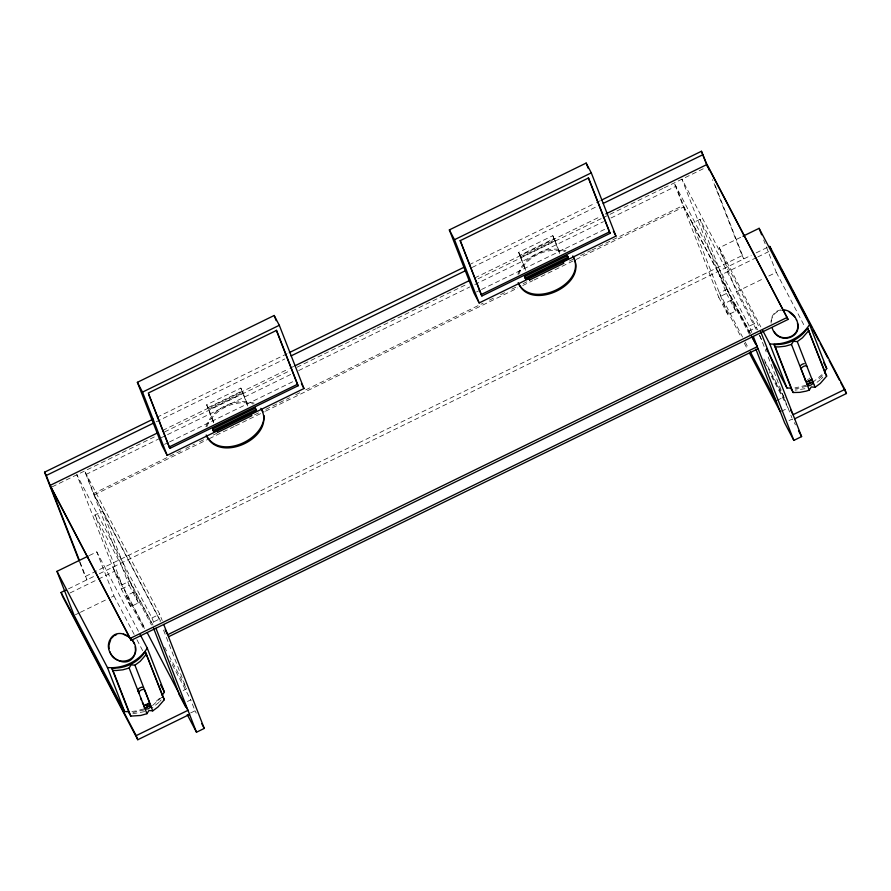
<?xml version="1.0" encoding="UTF-8"?>
<svg xmlns="http://www.w3.org/2000/svg" width="891" height="891" viewBox="0 0 891 891"><rect width="100%" height="100%" fill="white"/><g stroke="black" fill="none" stroke-linecap="round" stroke-linejoin="round"><path stroke-width="0.67" stroke-dasharray="4.46 3.34" d="M771.272 321.384C771.695 316.116 775.693 311.048 781.14 310.536M205.932 426.7C212.336 408.056 235.469 397.252 254.058 403.189M206.857 426.644C213.539 409.147 235.358 398.923 253.222 404.002M517.916 274.283C524.32 255.639 547.453 244.825 566.041 250.772M518.84 274.228C525.523 256.719 547.341 246.506 565.206 251.574M161.728 697.297L152.216 705.817M159.712 701.562L161.137 699.925M821.324 378.798L822.749 377.16M159.656 698.243L153.931 703.355M821.981 374.654L814.14 381.203M822.382 375.69L816.668 380.802M158.999 702.375L151.47 708.434M820.555 379.544L813.806 384.856M156.95 417.278L288.071 353.215M469.156 264.75L595.288 203.126M596.536 202.513L600.289 200.687M156.181 421.799L284.808 358.962M472.141 267.445L597.026 206.434M213.606 422.69L206.634 404.792L240.826 388.086L242.296 390.893L243.176 393.143L208.973 409.849L208.583 409.092L242.775 392.385L243.176 393.143M525.59 270.274L518.618 252.376L552.81 235.669L555.16 240.726L520.957 257.432L520.567 256.675L554.759 239.969L555.16 240.726M213.628 422.033L208.093 407.599L242.296 390.893M520.957 257.432L520.077 255.171L554.28 238.465M162.541 430.487L288.673 368.863M289.92 368.25L293.662 366.424M474.747 277.947L600.879 216.335M52.179 486.842L154.555 436.824M164.545 431.946L289.452 370.923M296.948 367.259L323.177 354.44M324.424 353.838L364.397 334.303M365.644 333.702L375.646 328.812M376.893 328.2L466.828 284.262M478.066 278.772L601.726 218.362M602.973 217.749L662.926 188.458M664.185 187.845L704.135 168.332M160.035 438.305L86.338 474.302L94.335 494.828L160.636 621.205M161.282 437.693L166.283 435.254M167.53 434.641L291.19 374.22M298.685 370.567L469.802 286.958M474.803 284.519L603.463 221.67M610.959 218.005L675.901 186.275L683.909 206.801L750.356 333.312M164.523 444.364L168.254 442.537M169.502 441.936L296.347 379.956M476.507 291.947L480.238 290.121M481.485 289.508L608.33 227.539M180.84 450.857L93.41 493.581L160.503 621.484M185.84 448.418L194.583 444.152M199.584 441.713L205.821 438.662M213.317 434.997L217.07 433.16M254.536 414.861L260.785 411.809M265.785 409.37L278.27 403.267M279.518 402.654L289.508 397.776M295.756 394.724L300.757 392.274M305.747 389.835L483.122 303.185M489.371 300.133L495.608 297.082M500.608 294.643L506.856 291.591M511.846 289.152L518.094 286.1M523.095 283.65L526.837 281.823M569.304 261.074L573.058 259.248M580.553 255.583L590.544 250.705M591.791 250.093L682.974 205.543L750.077 333.446M94.335 494.828L208.004 439.296M209.251 438.684L234.233 426.488M235.491 425.876L264.215 411.842M265.462 411.23L517.782 287.96M522.772 285.521L532.773 280.632M534.021 280.03L683.909 206.801M153.018 625.137L129.863 580.988L122.089 584.786L94.88 514.998L102.654 511.2L138.395 602.884L130.632 606.671L121.388 589.051L76.838 474.792L151.949 617.964L154.455 624.379M699.992 219.375L692.218 223.162L727.969 314.846L735.732 311.048L699.992 219.375L757.617 329.882M89.323 555.538L96.785 551.897L138.94 632.254M756.27 329.536L736.467 291.791L719.304 247.765L741.702 236.828M79.956 561.853L86.95 579.807L85.224 576.51L742.114 255.583L712.488 179.592M68.462 588.84L94.357 576.199M99.28 573.782L751.247 255.272M756.169 252.866L769.735 246.239M70.066 592.949L97.186 579.696M98.422 579.094L114.449 571.265L144.62 628.779M756.537 257.566L719.549 275.642L749.387 332.51M757.773 256.964L771.339 250.338M727.201 289.152L719.427 292.95L742.593 337.099M121.388 589.051L129.15 585.253L84.6 471.005L159.712 614.177L162.218 620.582M727.969 314.846L718.725 297.226L726.488 293.429L681.938 179.169L757.049 322.342L759.555 328.757M75.39 614.768L79.121 612.941M80.357 612.329L106.486 599.565M111.464 597.137L113.948 595.923L96.785 551.897M736.467 291.791L763.843 278.415M768.81 275.987L776.284 272.345L763.654 239.969M130.632 606.671L126.355 595.723L134.129 591.936L151.503 625.048M151.949 617.964L159.712 614.177M751.792 332.555L749.286 326.139L757.049 322.342M748.841 331.096L756.615 327.298M183.156 690.536L186.486 688.91L162.797 628.177M777.164 400.337L783.824 397.085M187.422 701.484L190.752 699.858L170.159 660.61M781.429 411.286L788.09 408.033L769.423 372.46M190.585 712.978L195.018 710.806L190.752 699.858M789.025 420.608L792.355 418.982L795.44 424.851M144.654 711.608L132.848 713.747M806.199 385.28L794.872 387.908M806.6 386.304L795.273 388.933M143.874 708.868L136.423 710.94L129.908 711.619M144.275 709.893L132.937 712.51M804.929 388.71L795.184 390.169M780.906 309.923C774.591 310.514 770.281 317.163 771.127 323.221M776.284 272.345L805.019 327.131M742.114 255.583L743.84 258.88L714.337 183.201M719.304 247.765L760.825 326.908M759.466 335.617L762.663 341.71M749.286 326.139L674.175 182.967L718.725 297.226M763.877 359.062L785.049 399.435M764.834 361.946L785.417 401.195M749.476 334.448L731.466 300.1L723.692 303.898L741.067 337.01M726.488 293.429L735.732 311.048M745.166 342.01L748.384 348.147M744.286 343.146L747.504 349.272M518.618 252.376L520.077 255.171M206.634 404.792L208.093 407.599M164.601 647.211L166.539 650.898M169.112 655.798L186.486 688.91M94.88 514.998L151.503 622.92L159.277 619.134L160.28 621.718M129.15 585.253L138.395 602.884M195.018 710.806L196.254 713.156M112.845 567.155L145.255 628.935M126.355 595.723L143.729 628.846M113.948 595.923L134.396 634.882M136.947 639.749L142.694 650.708M759.633 335.049L766.182 351.856M768.198 357.024L791.876 417.768M554.759 239.969L560.316 254.202M552.81 235.669L559.782 253.556M520.567 256.675L526.113 270.909M242.775 392.385L248.333 406.619M240.826 388.086L247.798 405.984M79.7 562.344L85.224 576.51M807.469 379.499A3.23 1.637 -27.7 0 0 808.248 379.176A3.263 1.648 -27.7 0 0 808.582 378.998M809.785 378.107A3.263 1.648 -27.7 0 1 809.228 378.586"/><path stroke-width="1.34" d="M264.07 415.629C264.337 440.677 218.685 460.38 206.211 435.031M88.075 556.151L56.979 571.343L74.142 615.369L124.606 711.553L128.594 711.686L130.765 716.097L140.689 715.473L146.948 713.691L129.139 668.016L131.122 664.842L134.942 665.187L152.74 710.862L157.941 707.042L164.334 699.702L145.266 651.611C138.116 662.659 124.762 668.985 111.698 668.005L129.496 713.68M146.948 713.691L148.92 710.506L152.74 710.862M766.494 349.016L786.931 387.975L790.918 388.108L793.101 392.519L799.762 392.374L806.199 391.138L809.273 390.102L791.475 344.438L793.447 341.264L797.267 341.609L815.076 387.273L820.266 383.464L826.67 376.125L807.591 328.033C800.441 339.081 787.087 345.407 774.023 344.427L791.821 390.102M809.273 390.102L811.255 386.928L815.076 387.273M149.521 703.144L150.668 705.349L144.877 708.178L150.223 705.382L151.013 706.641L148.541 708.724L145.289 709.225M807.201 384.6L813.004 381.771L807.201 384.6C808.115 387.217 812.392 384.567 813.427 382.863M110.774 639.482L108.936 644.973L109.081 648.648M140.221 634.682L147.249 648.08C138.963 661.378 122.969 668.941 107.432 667.526L56.979 571.343M162.162 695.292L164.412 692.107L147.249 648.08M742.938 236.215L759.11 228.319L809.574 324.502C801.287 337.8 785.294 345.363 769.768 343.948L762.741 330.55M809.574 324.502L826.737 368.529L824.487 371.714L826.67 376.125M146.536 654.027L140.132 661.378L134.942 665.187M808.861 330.45L802.457 337.8L797.267 341.609M111.308 638.468L113.669 636.096M143.897 705.75L144.765 705.171M807.736 381.225L808.46 380.847M114.649 635.584L116.598 634.537M145.756 704.625L146.503 704.246L147.661 706.452M137.381 382.317L274.172 315.492L279.306 325.282L303.965 388.532L167.174 455.368L162.039 445.578L137.381 382.317L142.515 392.107L167.174 455.368M449.354 229.9L586.155 163.075L591.29 172.865L615.948 236.115L479.158 302.951L474.023 293.161L449.354 229.9L454.499 239.69L479.158 302.951M142.515 392.107L279.306 325.282M454.499 239.69L591.29 172.865M79.199 561.052L44.55 472.185L153.196 419.104M289.319 352.602L464.155 267.189M601.536 200.074L701.44 151.27L709.336 170.37M79.455 560.562L46.287 475.493L153.686 423.025M291.056 355.91L465.893 270.496M603.263 203.382L703.177 154.566M157.54 432.926L50.141 485.395L131.166 640.351L788.056 319.435L707.031 164.467L605.88 213.885M294.921 365.811L469.757 280.398M169.903 448.385L148.329 393.031L276.566 330.383L298.151 385.736L169.903 448.385L169.167 446.981L297.416 384.333L276.333 330.271M481.886 295.968L460.302 240.615L588.55 177.966L610.135 233.308L481.886 295.968L481.151 294.565L609.399 231.916L588.316 177.855M212.548 429.061L255.294 408.178L256.029 409.57L256.474 410.706L213.717 431.589L212.548 429.061L213.717 431.589M524.532 276.644L567.277 255.75L568.013 257.154L568.458 258.279L525.701 279.173L524.532 276.644L524.966 277.769M213.283 430.453L256.029 409.57M568.013 257.154L525.267 278.037L525.701 279.173M528.575 277.936L529.644 279.974L563.847 263.268L562.778 261.23M189.56 714.437L137.771 739.73L62.66 596.569L61.067 592.459L65.99 590.054M130.364 638.301L787.254 317.374M168.522 636.753L758.085 348.715M137.771 739.73L136.178 735.632L187.956 710.327L147.182 632.61M770.938 249.313L769.735 246.239L844.846 389.412L793.068 414.705L790.595 410.005M794.661 418.815L846.45 393.51L844.846 389.412M187.255 714.604L196.499 732.224L204.262 728.426L163.721 624.435M755.902 349.183L784.592 422.768L793.836 440.399L801.599 436.601L760.558 331.318M809.585 380.312L810.621 379.867M147.628 703.723L148.296 703.445M791.475 344.438L785.216 346.22L778.645 346.922L775.293 346.855L774.023 344.427M129.139 668.016L122.891 669.809L116.32 670.5L112.968 670.433L111.698 668.005M783.167 309.812C789.303 309.979 794.449 314.701 796.643 320.214M782.253 310.324L784.57 310.536M123.403 634.225L128.85 636.909M789.125 311.917L794.772 316.862M774.079 331.441C780.728 343.302 800.753 337.199 797.445 323.233M572.824 255.917C588.572 283.204 530.735 310.591 518.194 282.614M573.258 257.054C589.007 284.34 531.17 311.727 518.64 283.739M260.84 408.345C277.535 436.367 220.333 464.411 206.656 436.156M261.286 409.47L262.99 411.597M772.219 328.088C777.843 346.276 805.219 337.889 796.398 319.602M132.447 640.44L134.307 643.792M109.883 651.666C114.081 666.457 138.64 663.138 135.109 646.81M773.9 255.238L779.681 266.253M780.973 268.692L791.241 288.272M792.522 290.722L798.303 301.737M801.51 307.852L807.291 318.867M808.571 321.317L811.779 327.431M813.071 329.882L818.84 340.897M820.132 343.336L827.828 358.026M829.12 360.476L839.389 380.056M840.67 382.495L846.45 393.51M823.551 362.437L826.737 368.529M707.833 166.517L788.056 319.435M811.846 379.566L813.004 381.771M808.828 380.669L809.986 382.863M811.779 378.63A3.263 1.648 -27.7 0 1 809.396 381.381A3.23 1.637 -27.7 0 1 805.91 381.27L804.751 379.065A3.23 1.637 -27.7 0 0 805.007 379.41M752.138 336.843L757.283 346.666L167.72 634.693L165.147 629.792M751.313 335.796L755.624 344.015M798.514 430.721L801.599 436.601M750.311 351.822L776.05 400.883M749.431 352.959L780.316 411.831M613.387 231.226L615.948 236.115M609.399 231.916L610.135 233.308M568.458 258.279L567.277 255.75M301.403 383.642L303.965 388.532M297.416 384.333L298.151 385.736M256.474 410.706L255.294 408.178M250.794 413.647L251.863 415.685L217.66 432.391L216.591 430.353M201.8 723.726L204.262 728.426M178.645 693.632L185.707 707.098M160.58 684.8L164.412 692.107M162.563 696.317L164.334 699.702M44.55 472.185L46.287 475.493M50.943 487.444L131.166 640.351M137.782 690.737L138.929 692.942A3.23 1.637 -27.7 0 1 141.235 689.99A3.23 1.637 -27.7 0 1 144.732 690.102L149.454 702.219A3.263 1.648 -27.7 0 1 147.071 704.959A3.23 1.637 -27.7 0 1 143.574 704.848L142.426 702.643A3.23 1.637 -27.7 0 0 142.671 702.988M143.718 705.984L144.877 708.178M61.067 592.459L136.178 735.632M807.591 328.033L825.389 373.697M759.11 228.319L761.638 234.79M805.91 381.27L801.265 369.353A3.23 1.637 -27.7 0 1 803.559 366.413A3.23 1.637 -27.7 0 1 807.057 366.524M701.44 151.27L707.465 166.717M775.293 346.855L793.101 392.519M769.768 343.948L786.931 387.975M753.285 336.397L793.836 440.399M586.155 163.075L588.171 168.232M528.641 277.379L529.644 279.974M460.079 240.503L481.151 294.565M274.172 315.492L276.188 320.649M148.597 394.212L169.167 446.981M155.947 628.233L196.499 732.224M153.519 628.088L178.712 692.708M145.266 651.611L163.064 697.274M140.566 697.876L141.491 700.259M112.968 670.433L130.765 716.097M107.432 667.526L124.606 711.553M137.726 690.291A3.23 1.637 -27.7 0 1 141.613 687.284M141.97 687.239A3.23 1.637 -27.7 0 1 142.304 687.239M800.53 365.655A3.23 1.637 -27.7 0 1 804.295 363.662M109.459 640.885C102.899 655.809 127.558 671.658 134.741 654.584C141.301 639.649 116.632 623.8 109.459 640.885"/></g></svg>
